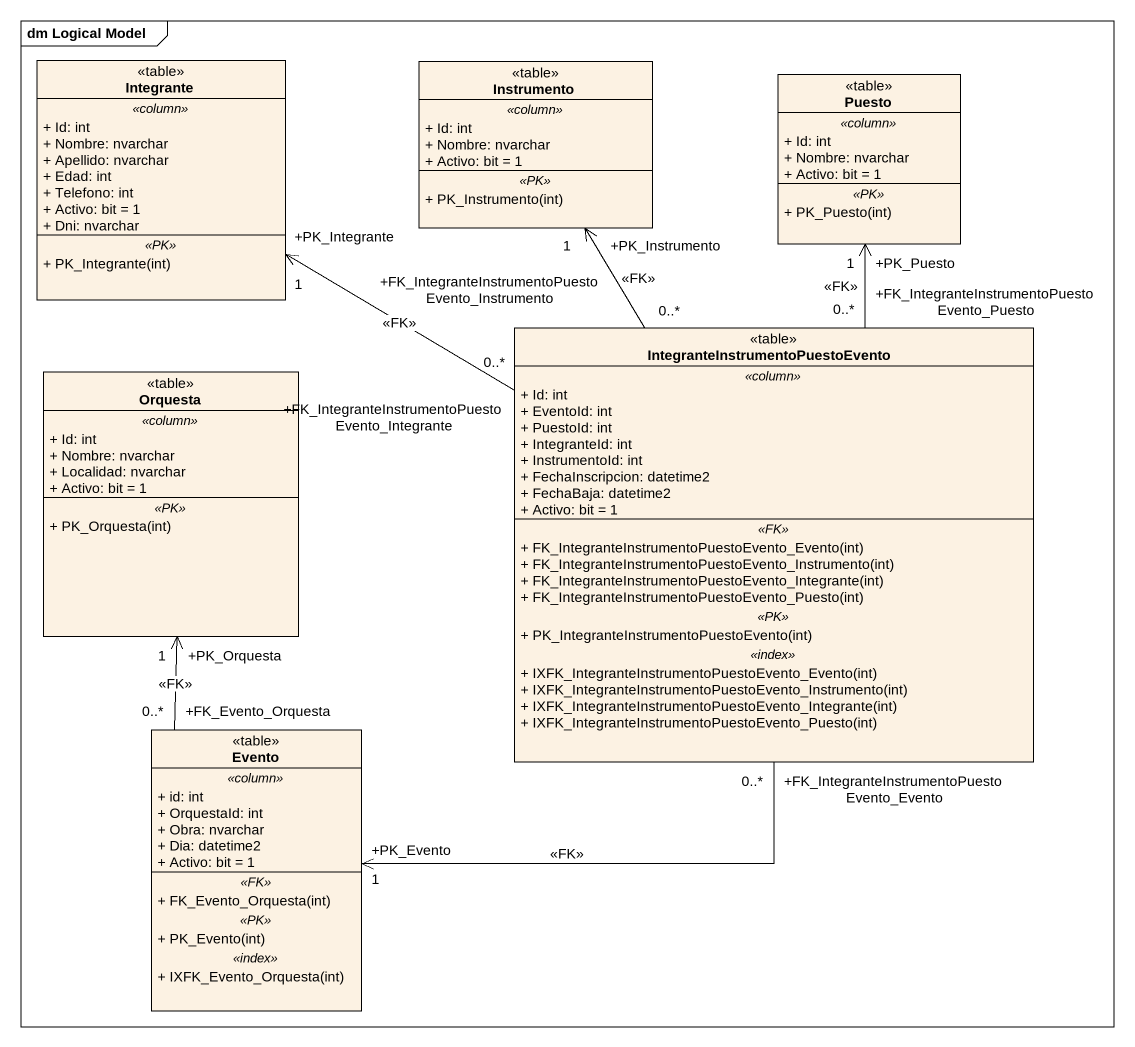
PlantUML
@startuml
mainframe dm Logical Model
hide circle
hide empty members
skinparam classAttributeIconSize 0
class Integrante <<table>> {
  .. <<column>> ..
  + Id: int
  + Nombre: nvarchar
  + Apellido: nvarchar
  + Edad: int
  + Telefono: int
  + Activo: bit = 1
  + Dni: nvarchar
  .. <<PK>> ..
  + PK_Integrante(int)
}
class Instrumento <<table>> {
  .. <<column>> ..
  + Id: int
  + Nombre: nvarchar
  + Activo: bit = 1
  .. <<PK>> ..
  + PK_Instrumento(int)
}
class Puesto <<table>> {
  .. <<column>> ..
  + Id: int
  + Nombre: nvarchar
  + Activo: bit = 1
  .. <<PK>> ..
  + PK_Puesto(int)
}
class "IntegranteInstrumentoPuestoEvento" as IntegranteInstrumentoPuestoE <<table>> {
  .. <<column>> ..
  + Id: int
  + EventoId: int
  + PuestoId: int
  + IntegranteId: int
  + InstrumentoId: int
  + FechaInscripcion: datetime2
  + FechaBaja: datetime2
  + Activo: bit = 1
  .. <<FK>> ..
  + FK_IntegranteInstrumentoPuestoEvento_Evento(int)
  + FK_IntegranteInstrumentoPuestoEvento_Instrumento(int)
  + FK_IntegranteInstrumentoPuestoEvento_Integrante(int)
  + FK_IntegranteInstrumentoPuestoEvento_Puesto(int)
  .. <<PK>> ..
  + PK_IntegranteInstrumentoPuestoEvento(int)
  .. <<index>> ..
  + IXFK_IntegranteInstrumentoPuestoEvento_Evento(int)
  + IXFK_IntegranteInstrumentoPuestoEvento_Instrumento(int)
  + IXFK_IntegranteInstrumentoPuestoEvento_Integrante(int)
  + IXFK_IntegranteInstrumentoPuestoEvento_Puesto(int)
}
class Orquesta <<table>> {
  .. <<column>> ..
  + Id: int
  + Nombre: nvarchar
  + Localidad: nvarchar
  + Activo: bit = 1
  .. <<PK>> ..
  + PK_Orquesta(int)
}
class Evento <<table>> {
  .. <<column>> ..
  + id: int
  + OrquestaId: int
  + Obra: nvarchar
  + Dia: datetime2
  + Activo: bit = 1
  .. <<FK>> ..
  + FK_Evento_Orquesta(int)
  .. <<PK>> ..
  + PK_Evento(int)
  .. <<index>> ..
  + IXFK_Evento_Orquesta(int)
}
IntegranteInstrumentoPuestoE "+FK_IntegranteInstrumentoPuestoEvento_Integrante\n0..*" -left-> "+PK_Integrante\n1" Integrante : <<FK>>
IntegranteInstrumentoPuestoE "+FK_IntegranteInstrumentoPuestoEvento_Instrumento\n0..*" -up-> "+PK_Instrumento\n1" Instrumento : <<FK>>
IntegranteInstrumentoPuestoE "+FK_IntegranteInstrumentoPuestoEvento_Puesto\n0..*" -up-> "+PK_Puesto\n1" Puesto : <<FK>>
IntegranteInstrumentoPuestoE "+FK_IntegranteInstrumentoPuestoEvento_Evento\n0..*" --> "+PK_Evento\n1" Evento : <<FK>>
Evento "+FK_Evento_Orquesta\n0..*" -up-> "+PK_Orquesta\n1" Orquesta : <<FK>>
@enduml
